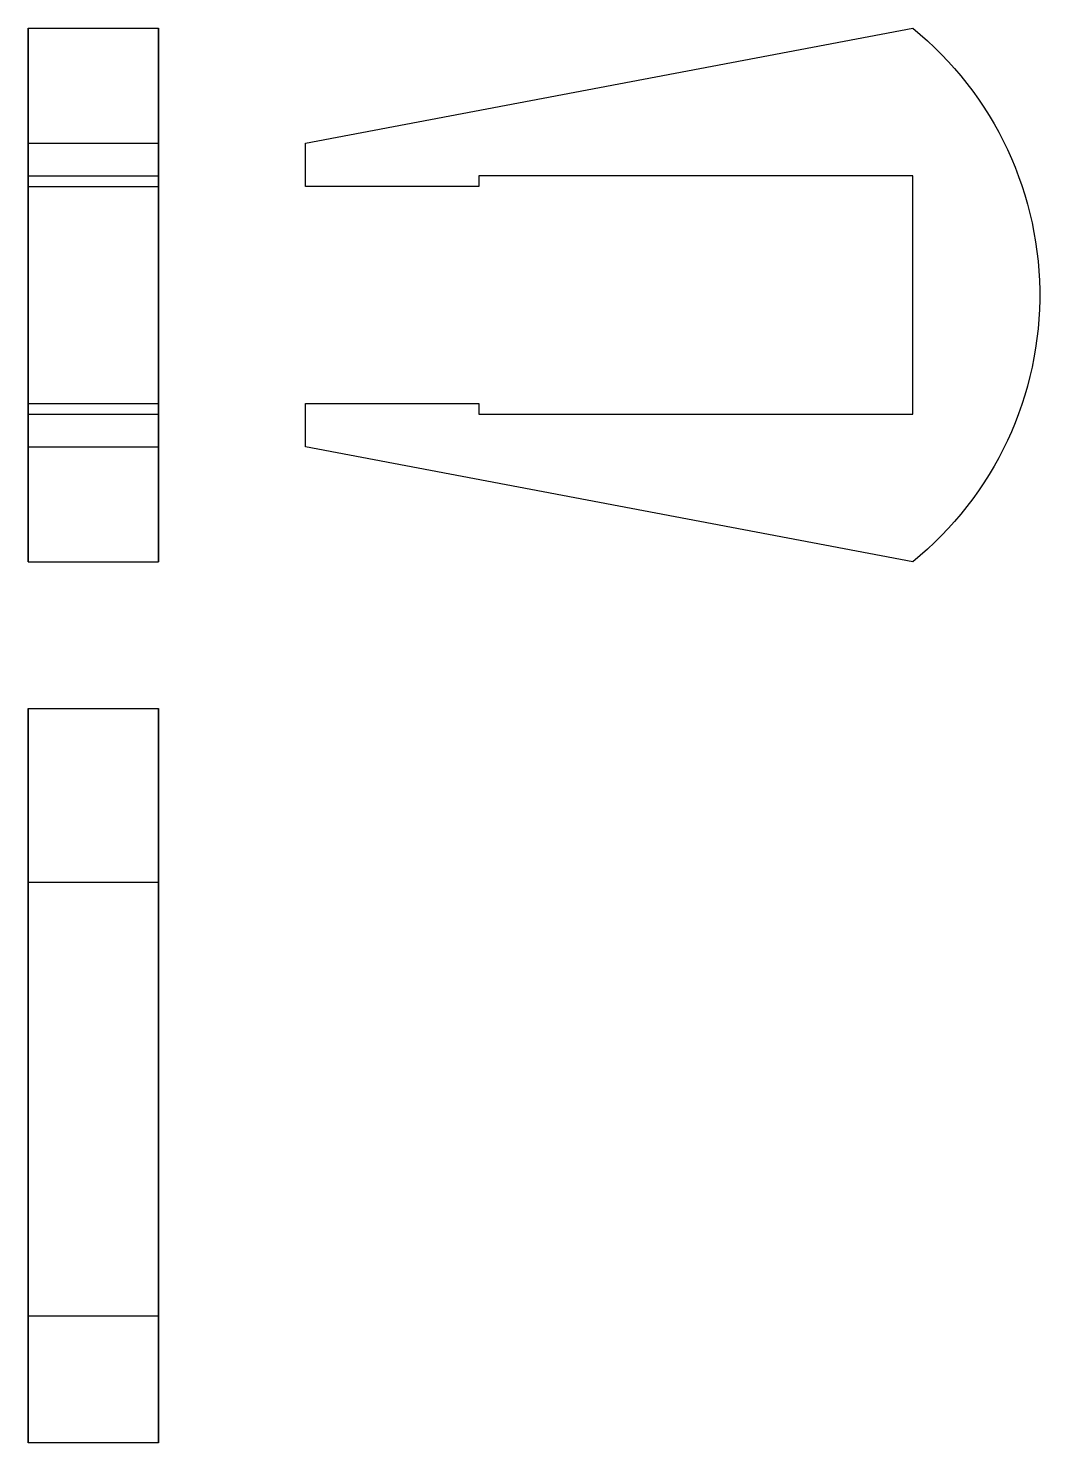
# Model space of a CAD drawing. Extents: x 0 to 1.35, y 0 to 1.89.
import ezdxf

# ---------------------------------------------------------------- set-up
doc = ezdxf.new("R2010")
doc.units = 0
doc.linetypes.add('HIDDEN', pattern=[9, 6, -3])
for name, color, linetype in [('FRONT', 7, 'CONTINUOUS'), ('FRONT_HID', 7, 'HIDDEN'), ('RIGHT', 7, 'CONTINUOUS'), ('RIGHT_HID', 7, 'HIDDEN'), ('TOP', 7, 'CONTINUOUS'), ('TOP_HID', 7, 'HIDDEN')]:
    doc.layers.add(name, color=color, linetype=linetype)

msp = doc.modelspace()

# ---------------------------------------------------------------- linework, layer by layer
at = {"layer": 'FRONT'}
for p, q in [((0, 1.892181), (0.174067, 1.892181)), ((0, 1.738422), (0, 1.892181)), ((0.174067, 1.738422), (0.174067, 1.892181)), ((0, 1.738422), (0.174067, 1.738422)), ((0, 1.6804), (0, 1.738422)), ((0.174067, 1.6804), (0.174067, 1.738422)), ((0, 1.390288), (0, 1.6804)), ((0, 1.6804), (0.174067, 1.6804)), ((0.174067, 1.390288), (0.174067, 1.6804)), ((0, 1.390288), (0.174067, 1.390288)), ((0, 1.332266), (0, 1.390288)), ((0.174067, 1.332266), (0.174067, 1.390288)), ((0, 1.332266), (0.174067, 1.332266)), ((0, 1.178507), (0, 1.332266)), ((0.174067, 1.178507), (0.174067, 1.332266)), ((0, 1.178507), (0.174067, 1.178507))]:
    msp.add_line(p, q, dxfattribs=at)
at = {"layer": 'FRONT_HID', "linetype": 'HIDDEN'}
for p, q in [((0, 1.892181), (0, 1.178507)), ((0.174067, 1.892181), (0.174067, 1.178507)), ((0, 1.694906), (0.174067, 1.694906)), ((0, 1.6804), (0, 1.694906)), ((0, 1.694906), (0.174067, 1.694906)), ((0, 1.694906), (0, 1.6804)), ((0.174067, 1.6804), (0.174067, 1.694906)), ((0.174067, 1.694906), (0.174067, 1.6804)), ((0, 1.6804), (0.174067, 1.6804)), ((0, 1.390288), (0.174067, 1.390288)), ((0, 1.390288), (0, 1.375783)), ((0, 1.375783), (0, 1.390288)), ((0.174067, 1.390288), (0.174067, 1.375783)), ((0.174067, 1.375783), (0.174067, 1.390288)), ((0, 1.375783), (0.174067, 1.375783)), ((0, 1.375783), (0.174067, 1.375783))]:
    msp.add_line(p, q, dxfattribs=at)
at = {"layer": 'RIGHT'}
for p, q in [((0.370485, 1.738422), (1.182797, 1.892181)), ((1.182797, 1.892181), (1.192742, 1.883861)), ((1.192742, 1.883861), (1.202448, 1.875263)), ((1.202448, 1.875263), (1.211908, 1.866395)), ((1.211908, 1.866395), (1.221114, 1.857264)), ((1.221114, 1.857264), (1.230059, 1.847877)), ((1.230059, 1.847877), (1.238736, 1.838241)), ((1.238736, 1.838241), (1.247138, 1.828365)), ((1.247138, 1.828365), (1.255258, 1.818255)), ((1.255258, 1.818255), (1.26309, 1.807921)), ((1.26309, 1.807921), (1.270627, 1.79737)), ((1.270627, 1.79737), (1.277864, 1.786611)), ((1.277864, 1.786611), (1.284794, 1.775652)), ((1.284794, 1.775652), (1.291413, 1.764502)), ((1.291413, 1.764502), (1.297715, 1.75317)), ((1.297715, 1.75317), (1.303695, 1.741665)), ((1.303695, 1.741665), (1.309349, 1.729995)), ((0.370485, 1.6804), (0.370485, 1.738422)), ((1.309349, 1.729995), (1.314671, 1.718171)), ((1.314671, 1.718171), (1.319657, 1.706202)), ((1.319657, 1.706202), (1.324305, 1.694097)), ((1.182797, 1.694906), (0.602574, 1.694906)), ((0.602574, 1.694906), (0.602574, 1.6804)), ((1.182797, 1.375783), (1.182797, 1.694906)), ((1.324305, 1.694097), (1.328609, 1.681865)), ((0.602574, 1.6804), (0.370485, 1.6804)), ((1.328609, 1.681865), (1.332566, 1.669518)), ((1.332566, 1.669518), (1.336174, 1.657063)), ((1.336174, 1.657063), (1.339429, 1.644512)), ((1.339429, 1.644512), (1.342329, 1.631874)), ((1.342329, 1.631874), (1.344872, 1.619159)), ((1.344872, 1.619159), (1.347055, 1.606377)), ((1.347055, 1.606377), (1.348877, 1.593539)), ((1.348877, 1.593539), (1.350336, 1.580655)), ((1.350336, 1.580655), (1.351432, 1.567735)), ((1.351432, 1.567735), (1.352163, 1.554789)), ((1.352163, 1.554789), (1.352528, 1.541827)), ((1.352528, 1.541827), (1.352528, 1.528861)), ((1.352163, 1.515899), (1.351432, 1.502953)), ((1.352528, 1.528861), (1.352163, 1.515899)), ((1.351432, 1.502953), (1.350336, 1.490033)), ((1.348877, 1.477149), (1.347055, 1.464311)), ((1.350336, 1.490033), (1.348877, 1.477149)), ((1.347055, 1.464311), (1.344872, 1.45153)), ((1.342329, 1.438815), (1.339429, 1.426177)), ((1.344872, 1.45153), (1.342329, 1.438815)), ((1.339429, 1.426177), (1.336174, 1.413625)), ((1.332566, 1.401171), (1.328609, 1.388823)), ((1.336174, 1.413625), (1.332566, 1.401171)), ((0.370485, 1.332266), (0.370485, 1.390288)), ((0.370485, 1.390288), (0.602574, 1.390288)), ((0.602574, 1.390288), (0.602574, 1.375783)), ((1.328609, 1.388823), (1.324305, 1.376592)), ((0.602574, 1.375783), (1.182797, 1.375783)), ((1.319657, 1.364486), (1.314671, 1.352517)), ((1.324305, 1.376592), (1.319657, 1.364486)), ((1.314671, 1.352517), (1.309349, 1.340693)), ((1.182797, 1.178507), (0.370485, 1.332266)), ((1.303695, 1.329024), (1.297715, 1.317518)), ((1.309349, 1.340693), (1.303695, 1.329024)), ((1.291413, 1.306186), (1.284794, 1.295036)), ((1.297715, 1.317518), (1.291413, 1.306186)), ((1.284794, 1.295036), (1.277864, 1.284077)), ((1.270627, 1.273318), (1.26309, 1.262767)), ((1.277864, 1.284077), (1.270627, 1.273318)), ((1.255258, 1.252433), (1.247138, 1.242324)), ((1.26309, 1.262767), (1.255258, 1.252433)), ((1.238736, 1.232447), (1.230059, 1.222812)), ((1.247138, 1.242324), (1.238736, 1.232447)), ((1.221114, 1.213425), (1.211908, 1.204294)), ((1.230059, 1.222812), (1.221114, 1.213425)), ((1.202448, 1.195426), (1.192742, 1.186828)), ((1.211908, 1.204294), (1.202448, 1.195426)), ((1.192742, 1.186828), (1.182797, 1.178507))]:
    msp.add_line(p, q, dxfattribs=at)
at = {"layer": 'RIGHT_HID', "linetype": 'HIDDEN'}
for p, q in [((0.370485, 1.738422), (1.182797, 1.892181)), ((1.182797, 1.892181), (1.192742, 1.883861)), ((1.192742, 1.883861), (1.202448, 1.875263)), ((1.202448, 1.875263), (1.211908, 1.866395)), ((1.211908, 1.866395), (1.221114, 1.857264)), ((1.221114, 1.857264), (1.230059, 1.847877)), ((1.230059, 1.847877), (1.238736, 1.838241)), ((1.238736, 1.838241), (1.247138, 1.828365)), ((1.247138, 1.828365), (1.255258, 1.818255)), ((1.255258, 1.818255), (1.26309, 1.807921)), ((1.26309, 1.807921), (1.270627, 1.79737)), ((1.270627, 1.79737), (1.277864, 1.786611)), ((1.277864, 1.786611), (1.284794, 1.775652)), ((1.284794, 1.775652), (1.291413, 1.764502)), ((1.291413, 1.764502), (1.297715, 1.75317)), ((1.297715, 1.75317), (1.303695, 1.741665)), ((1.303695, 1.741665), (1.309349, 1.729995)), ((0.370485, 1.6804), (0.370485, 1.738422)), ((1.309349, 1.729995), (1.314671, 1.718171)), ((1.314671, 1.718171), (1.319657, 1.706202)), ((1.319657, 1.706202), (1.324305, 1.694097)), ((1.182797, 1.694906), (0.602574, 1.694906)), ((0.602574, 1.694906), (0.602574, 1.6804)), ((1.182797, 1.375783), (1.182797, 1.694906)), ((1.324305, 1.694097), (1.328609, 1.681865)), ((0.602574, 1.6804), (0.370485, 1.6804)), ((1.328609, 1.681865), (1.332566, 1.669518)), ((1.332566, 1.669518), (1.336174, 1.657063)), ((1.336174, 1.657063), (1.339429, 1.644512)), ((1.339429, 1.644512), (1.342329, 1.631874)), ((1.342329, 1.631874), (1.344872, 1.619159)), ((1.344872, 1.619159), (1.347055, 1.606377)), ((1.347055, 1.606377), (1.348877, 1.593539)), ((1.348877, 1.593539), (1.350336, 1.580655)), ((1.350336, 1.580655), (1.351432, 1.567735)), ((1.351432, 1.567735), (1.352163, 1.554789)), ((1.352163, 1.554789), (1.352528, 1.541827)), ((1.352528, 1.541827), (1.352528, 1.528861)), ((1.352163, 1.515899), (1.351432, 1.502953)), ((1.352528, 1.528861), (1.352163, 1.515899)), ((1.351432, 1.502953), (1.350336, 1.490033)), ((1.348877, 1.477149), (1.347055, 1.464311)), ((1.350336, 1.490033), (1.348877, 1.477149)), ((1.347055, 1.464311), (1.344872, 1.45153)), ((1.342329, 1.438815), (1.339429, 1.426177)), ((1.344872, 1.45153), (1.342329, 1.438815)), ((1.339429, 1.426177), (1.336174, 1.413625)), ((1.332566, 1.401171), (1.328609, 1.388823)), ((1.336174, 1.413625), (1.332566, 1.401171)), ((0.370485, 1.332266), (0.370485, 1.390288)), ((0.370485, 1.390288), (0.602574, 1.390288)), ((0.602574, 1.390288), (0.602574, 1.375783)), ((1.328609, 1.388823), (1.324305, 1.376592)), ((0.602574, 1.375783), (1.182797, 1.375783)), ((1.319657, 1.364486), (1.314671, 1.352517)), ((1.324305, 1.376592), (1.319657, 1.364486)), ((1.314671, 1.352517), (1.309349, 1.340693)), ((1.182797, 1.178507), (0.370485, 1.332266)), ((1.303695, 1.329024), (1.297715, 1.317518)), ((1.309349, 1.340693), (1.303695, 1.329024)), ((1.291413, 1.306186), (1.284794, 1.295036)), ((1.297715, 1.317518), (1.291413, 1.306186)), ((1.284794, 1.295036), (1.277864, 1.284077)), ((1.270627, 1.273318), (1.26309, 1.262767)), ((1.277864, 1.284077), (1.270627, 1.273318)), ((1.255258, 1.252433), (1.247138, 1.242324)), ((1.26309, 1.262767), (1.255258, 1.252433)), ((1.238736, 1.232447), (1.230059, 1.222812)), ((1.247138, 1.242324), (1.238736, 1.232447)), ((1.221114, 1.213425), (1.211908, 1.204294)), ((1.230059, 1.222812), (1.221114, 1.213425)), ((1.202448, 1.195426), (1.192742, 1.186828)), ((1.211908, 1.204294), (1.202448, 1.195426)), ((1.192742, 1.186828), (1.182797, 1.178507))]:
    msp.add_line(p, q, dxfattribs=at)
at = {"layer": 'TOP'}
for p, q in [((0, 0.982089), (0.174067, 0.982089)), ((0, 0.982089), (0, 0.169777)), ((0.174067, 0.982089), (0.174067, 0.169777)), ((0, 0.169777), (0.174067, 0.169777)), ((0, 0.169777), (0, 0)), ((0.174067, 0.169777), (0.174067, 0)), ((0.174067, 0), (0, 0))]:
    msp.add_line(p, q, dxfattribs=at)
at = {"layer": 'TOP_HID', "linetype": 'HIDDEN'}
for p, q in [((0, 0.982089), (0.174067, 0.982089)), ((0, 0.169777), (0, 0.982089)), ((0, 0.982089), (0.174067, 0.982089)), ((0, 0.982089), (0, 0.75)), ((0, 0.982089), (0.174067, 0.982089)), ((0, 0.75), (0, 0.982089)), ((0.174067, 0.169777), (0.174067, 0.982089)), ((0.174067, 0.982089), (0.174067, 0.75)), ((0.174067, 0.75), (0.174067, 0.982089)), ((0, 0.75), (0.174067, 0.75)), ((0, 0.75), (0.174067, 0.75)), ((0, 0.75), (0, 0.169777)), ((0, 0.75), (0.174067, 0.75)), ((0, 0.169777), (0, 0.75)), ((0, 0.75), (0.174067, 0.75)), ((0.174067, 0.75), (0.174067, 0.169777)), ((0.174067, 0.169777), (0.174067, 0.75)), ((0, 0.169777), (0.174067, 0.169777)), ((0, 0.169777), (0.174067, 0.169777)), ((0, 0.169777), (0.174067, 0.169777)), ((0, 0), (0, 0.169777)), ((0.174067, 0), (0.174067, 0.169777))]:
    msp.add_line(p, q, dxfattribs=at)

doc.saveas('drawing.dxf')
